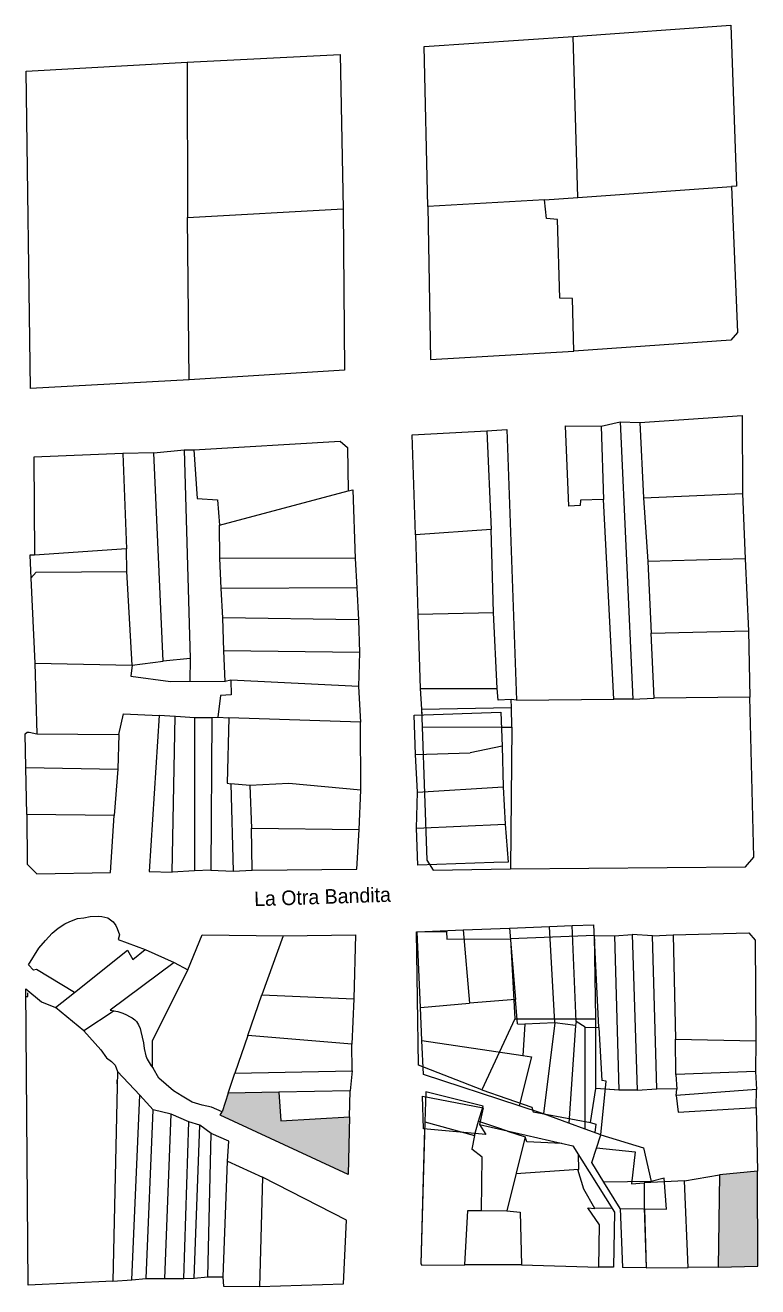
# Model space of a CAD drawing. Header units: millimetres. Extents: x 612967 to 613661, y 1319199 to 1319873.
# Drawn here: x 613442.2 to 613642.8, y 1319527.6 to 1319872.9 of the extents above; entities that cross this region are included whole.
import ezdxf
from ezdxf.enums import TextEntityAlignment as Align

# ---------------------------------------------------------------- set-up
doc = ezdxf.new("R2010")
doc.units = ezdxf.units.MM
doc.layers.add('CVL_CUADCON_TIT', color=1, linetype='Continuous')
doc.styles.add('Style-ENGINEERING', font='ENGINEERING.shx')

msp = doc.modelspace()

# ---------------------------------------------------------------- hatches: boundary and pattern name
at = {"layer": 'CVL_CUADCON_TIT'}
h = msp.add_hatch(color=9, dxfattribs=at)
h.dxf.hatch_style = 1
h.paths.add_polyline_path([(613531.031, 1319574.06), (613512.212, 1319573.03), (613511.702, 1319580.814), (613497.766, 1319580.551), (613496.139, 1319575.462), (613495.631, 1319574.546), (613530.678, 1319558.337)])
h = msp.add_hatch(color=9, dxfattribs=at)
h.dxf.hatch_style = 1
h.paths.add_polyline_path([(613642.73, 1319559.222), (613632.354, 1319558.249), (613632.003, 1319532.91), (613642.836, 1319533.273)])

# ---------------------------------------------------------------- linework, layer by layer
at = {"color": 1, "lineweight": 0}
for p, q in [((613593.595, 1319825.755), (613592.264, 1319869.816)), ((613486.571, 1319862.779), (613486.681, 1319820.243)), ((613593.595, 1319825.755), (613635.658, 1319828.732)), ((613584.439, 1319825.087), (613593.595, 1319825.755)), ((613486.681, 1319820.243), (613529.304, 1319822.661)), ((613584.439, 1319825.087), (613552.447, 1319823.235)), ((613584.949, 1319820), (613584.439, 1319825.087)), ((613487.097, 1319775.875), (613486.681, 1319820.243)), ((613588.001, 1319819.696), (613584.949, 1319820)), ((613588.666, 1319798.174), (613588.001, 1319819.696)), ((613592.074, 1319798.075), (613588.666, 1319798.174)), ((613592.484, 1319783.726), (613592.074, 1319798.075)), ((613591.119, 1319741.24), (613590.148, 1319763.22)), ((613590.148, 1319763.22), (613599.965, 1319763.124)), ((613590.148, 1319763.22), (613599.965, 1319763.124)), ((613591.119, 1319741.24), (613590.148, 1319763.22)), ((613599.965, 1319763.124), (613605.153, 1319764.349)), ((613599.965, 1319763.124), (613605.153, 1319764.349)), ((613599.965, 1319763.124), (613600.579, 1319743.078)), ((613599.965, 1319763.124), (613600.579, 1319743.078)), ((613605.153, 1319764.349), (613608.626, 1319688.386)), ((613605.153, 1319764.349), (613610.544, 1319764.149)), ((613605.153, 1319764.349), (613610.544, 1319764.149)), ((613605.153, 1319764.349), (613608.626, 1319688.386)), ((613610.544, 1319764.149), (613611.565, 1319743.492)), ((613610.544, 1319764.149), (613611.565, 1319743.492)), ((613568.633, 1319761.884), (613574.126, 1319762.243)), ((613568.633, 1319761.884), (613574.126, 1319762.243)), ((613568.633, 1319761.884), (613569.808, 1319734.867)), ((613568.633, 1319761.884), (613569.808, 1319734.867)), ((613574.126, 1319762.243), (613576.786, 1319688.163)), ((613574.126, 1319762.243), (613576.786, 1319688.163)), ((613477.386, 1319755.822), (613485.727, 1319756.692)), ((613477.386, 1319755.822), (613485.727, 1319756.692)), ((613485.727, 1319756.692), (613488.423, 1319756.694)), ((613485.727, 1319756.692), (613488.423, 1319756.694)), ((613485.727, 1319756.692), (613487.366, 1319699.555)), ((613485.727, 1319756.692), (613487.366, 1319699.555)), ((613488.423, 1319756.694), (613489.291, 1319743.313)), ((613488.423, 1319756.694), (613489.291, 1319743.313)), ((613477.386, 1319755.822), (613468.943, 1319755.664)), ((613477.386, 1319755.822), (613468.943, 1319755.664)), ((613468.943, 1319755.664), (613469.914, 1319729.563)), ((613468.943, 1319755.664), (613469.914, 1319729.563)), ((613479.94, 1319698.838), (613477.386, 1319755.822)), ((613479.94, 1319698.838), (613477.386, 1319755.822)), ((613530.693, 1319745.476), (613531.964, 1319745.731)), ((613530.693, 1319745.476), (613531.964, 1319745.731)), ((613531.964, 1319745.731), (613532.527, 1319726.906)), ((613531.964, 1319745.731), (613532.527, 1319726.906)), ((613489.291, 1319743.313), (613494.886, 1319743.011)), ((613489.291, 1319743.313), (613494.886, 1319743.011)), ((613494.886, 1319743.011), (613495.446, 1319736.092)), ((613494.886, 1319743.011), (613495.446, 1319736.092)), ((613495.446, 1319736.092), (613530.693, 1319745.476)), ((613495.446, 1319736.092), (613530.693, 1319745.476)), ((613594.323, 1319742.87), (613594.171, 1319741.446)), ((613594.323, 1319742.87), (613594.171, 1319741.446)), ((613600.579, 1319743.078), (613594.323, 1319742.87)), ((613600.579, 1319743.078), (613594.323, 1319742.87)), ((613603.438, 1319688.383), (613600.579, 1319743.078)), ((613603.438, 1319688.383), (613600.579, 1319743.078)), ((613611.565, 1319743.492), (613638.624, 1319744.679)), ((613611.565, 1319743.492), (613638.624, 1319744.679)), ((613611.565, 1319743.492), (613612.688, 1319726.142)), ((613611.565, 1319743.492), (613612.688, 1319726.142)), ((613638.624, 1319744.679), (613639.391, 1319726.871)), ((613638.624, 1319744.679), (613639.391, 1319726.871)), ((613594.171, 1319741.446), (613591.119, 1319741.24)), ((613594.171, 1319741.446), (613591.119, 1319741.24)), ((613495.499, 1319726.984), (613495.446, 1319736.092)), ((613495.499, 1319726.984), (613495.446, 1319736.092)), ((613569.808, 1319734.867), (613549.107, 1319733.378)), ((613569.808, 1319734.867), (613549.107, 1319733.378)), ((613549.107, 1319733.378), (613549.773, 1319711.703)), ((613549.107, 1319733.378), (613549.773, 1319711.703)), ((613570.474, 1319712.174), (613569.808, 1319734.867)), ((613570.474, 1319712.174), (613569.808, 1319734.867)), ((613469.914, 1319729.563), (613444.737, 1319727.868)), ((613469.914, 1319729.563), (613444.737, 1319727.868)), ((613470.068, 1319723.407), (613469.914, 1319729.563)), ((613470.068, 1319723.407), (613469.914, 1319729.563)), ((613444.737, 1319727.868), (613443.466, 1319727.816)), ((613444.737, 1319727.868), (613443.466, 1319727.816)), ((613443.466, 1319727.816), (613443.721, 1319721.558)), ((613443.466, 1319727.816), (613443.721, 1319721.558)), ((613532.527, 1319726.906), (613495.499, 1319726.984)), ((613495.857, 1319718.742), (613495.499, 1319726.984)), ((613495.857, 1319718.742), (613495.499, 1319726.984)), ((613532.527, 1319726.906), (613495.499, 1319726.984)), ((613532.527, 1319726.906), (613533.038, 1319718.867)), ((613532.527, 1319726.906), (613533.038, 1319718.867)), ((613639.391, 1319726.871), (613612.688, 1319726.142)), ((613639.391, 1319726.871), (613612.688, 1319726.142)), ((613612.688, 1319726.142), (613613.658, 1319706.503)), ((613612.688, 1319726.142), (613613.658, 1319706.503)), ((613639.391, 1319726.871), (613640.259, 1319707.13)), ((613639.391, 1319726.871), (613640.259, 1319707.13)), ((613443.721, 1319721.558), (613445.247, 1319723.187)), ((613443.721, 1319721.558), (613445.247, 1319723.187)), ((613443.721, 1319721.558), (613444.845, 1319698.307)), ((613443.721, 1319721.558), (613444.845, 1319698.307)), ((613445.247, 1319723.187), (613470.068, 1319723.407)), ((613445.247, 1319723.187), (613470.068, 1319723.407)), ((613471.497, 1319697.764), (613470.068, 1319723.407)), ((613471.497, 1319697.764), (613470.068, 1319723.407)), ((613533.038, 1319718.867), (613495.857, 1319718.742)), ((613533.038, 1319718.867), (613495.857, 1319718.742)), ((613496.367, 1319710.703), (613495.857, 1319718.742)), ((613496.367, 1319710.703), (613495.857, 1319718.742)), ((613533.038, 1319718.867), (613533.497, 1319710.116)), ((613533.038, 1319718.867), (613533.497, 1319710.116)), ((613549.773, 1319711.703), (613570.474, 1319712.174)), ((613549.773, 1319711.703), (613570.474, 1319712.174)), ((613549.773, 1319711.703), (613550.387, 1319691.352)), ((613549.773, 1319711.703), (613550.387, 1319691.352)), ((613571.445, 1319691.314), (613570.474, 1319712.174)), ((613571.445, 1319691.314), (613570.474, 1319712.174)), ((613533.497, 1319710.116), (613496.367, 1319710.703)), ((613496.572, 1319701.697), (613496.367, 1319710.703)), ((613496.572, 1319701.697), (613496.367, 1319710.703)), ((613533.497, 1319710.116), (613496.367, 1319710.703)), ((613533.497, 1319710.116), (613533.753, 1319701.212)), ((613533.497, 1319710.116), (613533.753, 1319701.212)), ((613613.658, 1319706.503), (613640.259, 1319707.13)), ((613613.658, 1319706.503), (613640.259, 1319707.13)), ((613614.475, 1319688.746), (613613.658, 1319706.503)), ((613614.475, 1319688.746), (613613.658, 1319706.503)), ((613640.259, 1319707.13), (613640.67, 1319689.017)), ((613640.259, 1319707.13), (613640.67, 1319689.017)), ((613533.753, 1319701.212), (613496.572, 1319701.697)), ((613496.981, 1319693.302), (613496.572, 1319701.697)), ((613496.981, 1319693.302), (613496.572, 1319701.697)), ((613533.753, 1319701.212), (613496.572, 1319701.697)), ((613533.753, 1319701.212), (613533.501, 1319691.901)), ((613533.753, 1319701.212), (613533.501, 1319691.901)), ((613444.845, 1319698.307), (613471.497, 1319697.764)), ((613444.845, 1319698.307), (613445.357, 1319678.921)), ((613444.845, 1319698.307), (613445.357, 1319678.921)), ((613444.845, 1319698.307), (613471.497, 1319697.764)), ((613471.497, 1319697.764), (613471.091, 1319694.761)), ((613471.497, 1319697.764), (613471.091, 1319694.761)), ((613471.497, 1319697.764), (613479.94, 1319698.838)), ((613471.497, 1319697.764), (613479.94, 1319698.838)), ((613487.366, 1319699.555), (613479.94, 1319698.838)), ((613487.366, 1319699.555), (613479.94, 1319698.838)), ((613487.366, 1319699.555), (613487.266, 1319693.347)), ((613487.366, 1319699.555), (613487.266, 1319693.347)), ((613471.091, 1319694.761), (613482.027, 1319693.293)), ((613471.091, 1319694.761), (613482.027, 1319693.293)), ((613482.027, 1319693.293), (613487.266, 1319693.347)), ((613482.027, 1319693.293), (613487.266, 1319693.347)), ((613487.266, 1319693.347), (613496.981, 1319693.302)), ((613487.266, 1319693.347), (613496.981, 1319693.302)), ((613498.557, 1319693.659), (613496.981, 1319693.302)), ((613498.557, 1319693.659), (613496.981, 1319693.302)), ((613533.501, 1319691.901), (613498.557, 1319693.659)), ((613498.557, 1319693.659), (613498.609, 1319689.589)), ((613498.557, 1319693.659), (613498.609, 1319689.589)), ((613533.501, 1319691.901), (613498.557, 1319693.659)), ((613533.501, 1319691.901), (613534.011, 1319682.132)), ((613533.501, 1319691.901), (613534.011, 1319682.132)), ((613550.387, 1319691.352), (613571.445, 1319691.314)), ((613550.387, 1319691.352), (613550.744, 1319685.653)), ((613550.387, 1319691.352), (613550.744, 1319685.653)), ((613550.387, 1319691.352), (613571.445, 1319691.314)), ((613571.7, 1319688.16), (613571.445, 1319691.314)), ((613571.7, 1319688.16), (613571.445, 1319691.314)), ((613495.659, 1319689.434), (613494.999, 1319683.532)), ((613495.659, 1319689.434), (613494.999, 1319683.532)), ((613498.609, 1319689.589), (613495.659, 1319689.434)), ((613498.609, 1319689.589), (613495.659, 1319689.434)), ((613575.311, 1319688.365), (613571.7, 1319688.16)), ((613575.311, 1319688.365), (613571.7, 1319688.16)), ((613575.362, 1319686.127), (613575.311, 1319688.365)), ((613576.786, 1319688.163), (613575.311, 1319688.365)), ((613576.786, 1319688.163), (613575.311, 1319688.365)), ((613575.362, 1319686.127), (613575.311, 1319688.365)), ((613576.786, 1319688.163), (613603.438, 1319688.383)), ((613576.786, 1319688.163), (613603.438, 1319688.383)), ((613608.626, 1319688.386), (613603.438, 1319688.383)), ((613608.626, 1319688.386), (613603.438, 1319688.383)), ((613608.626, 1319688.386), (613614.475, 1319688.746)), ((613608.626, 1319688.386), (613614.475, 1319688.746)), ((613640.67, 1319689.017), (613614.475, 1319688.746)), ((613640.67, 1319689.017), (613614.475, 1319688.746)), ((613467.839, 1319678.732), (613469.109, 1319684.381)), ((613467.839, 1319678.732), (613469.109, 1319684.381)), ((613469.109, 1319684.381), (613478.926, 1319683.929)), ((613469.109, 1319684.381), (613478.926, 1319683.929)), ((613478.926, 1319683.929), (613476.137, 1319641.238)), ((613478.926, 1319683.929), (613476.137, 1319641.238)), ((613483.3, 1319683.728), (613478.926, 1319683.929)), ((613483.3, 1319683.728), (613478.926, 1319683.929)), ((613482.444, 1319641.039), (613483.3, 1319683.728)), ((613482.444, 1319641.039), (613483.3, 1319683.728)), ((613483.453, 1319683.779), (613488.59, 1319683.426)), ((613483.453, 1319683.779), (613488.59, 1319683.426)), ((613548.741, 1319684.073), (613572.455, 1319684.87)), ((613549.087, 1319673.244), (613548.741, 1319684.073)), ((613550.744, 1319685.653), (613575.362, 1319686.127)), ((613550.744, 1319685.653), (613575.362, 1319686.127)), ((613550.744, 1319685.653), (613550.949, 1319680.871)), ((613550.744, 1319685.653), (613550.809, 1319684.143)), ((613550.809, 1319684.143), (613550.809, 1319684.142)), ((613572.455, 1319684.87), (613572.807, 1319675.605)), ((613575.465, 1319680.784), (613575.362, 1319686.127)), ((613575.465, 1319680.784), (613575.362, 1319686.127)), ((613488.59, 1319683.426), (613488.547, 1319641.45)), ((613488.59, 1319683.426), (613488.547, 1319641.45)), ((613488.59, 1319683.426), (613493.27, 1319683.429)), ((613488.59, 1319683.426), (613493.27, 1319683.429)), ((613493.27, 1319683.429), (613493.074, 1319641.605)), ((613493.27, 1319683.429), (613493.074, 1319641.605)), ((613493.27, 1319683.429), (613494.999, 1319683.532)), ((613493.27, 1319683.429), (613494.999, 1319683.532)), ((613494.999, 1319683.532), (613497.949, 1319683.279)), ((613494.999, 1319683.532), (613497.949, 1319683.279)), ((613497.949, 1319683.279), (613497.495, 1319665.471)), ((613497.949, 1319683.279), (613497.495, 1319665.471)), ((613534.011, 1319682.132), (613497.949, 1319683.279)), ((613534.011, 1319682.132), (613497.949, 1319683.279)), ((613534.117, 1319663.56), (613534.011, 1319682.132)), ((613534.117, 1319663.56), (613534.011, 1319682.132)), ((613550.949, 1319680.871), (613575.465, 1319680.784)), ((613572.61, 1319680.794), (613575.465, 1319680.784)), ((613575.465, 1319680.784), (613575.066, 1319641.962)), ((613575.465, 1319680.784), (613575.066, 1319641.962)), ((613442.204, 1319678.919), (613442.763, 1319679.378)), ((613442.204, 1319678.919), (613442.763, 1319679.378)), ((613442.409, 1319669.761), (613442.204, 1319678.919)), ((613442.409, 1319669.761), (613442.204, 1319678.919)), ((613442.763, 1319679.378), (613443.272, 1319679.429)), ((613442.763, 1319679.378), (613443.272, 1319679.429)), ((613443.272, 1319679.429), (613445.357, 1319678.921)), ((613443.272, 1319679.429), (613445.357, 1319678.921)), ((613445.357, 1319678.921), (613467.839, 1319678.732)), ((613445.357, 1319678.921), (613467.839, 1319678.732)), ((613467.839, 1319678.732), (613467.536, 1319669.268)), ((613467.839, 1319678.732), (613467.536, 1319669.268)), ((613549.087, 1319673.244), (613564.029, 1319673.738)), ((613549.636, 1319662.936), (613549.087, 1319673.244)), ((613572.807, 1319675.605), (613564.029, 1319673.738)), ((613572.807, 1319675.605), (613573.11, 1319664.417)), ((613442.615, 1319656.837), (613442.409, 1319669.761)), ((613442.409, 1319669.761), (613467.536, 1319669.268)), ((613442.409, 1319669.761), (613467.536, 1319669.268)), ((613442.615, 1319656.837), (613442.409, 1319669.761)), ((613467.536, 1319669.268), (613466.521, 1319656.547)), ((613467.536, 1319669.268), (613466.521, 1319656.547)), ((613497.495, 1319665.471), (613498.563, 1319665.268)), ((613497.495, 1319665.471), (613498.563, 1319665.268)), ((613498.563, 1319665.268), (613499.178, 1319641.355)), ((613503.751, 1319664.813), (613498.563, 1319665.268)), ((613498.563, 1319665.268), (613499.178, 1319641.355)), ((613503.751, 1319664.813), (613498.563, 1319665.268)), ((613514.381, 1319665.38), (613503.751, 1319664.813)), ((613514.381, 1319665.38), (613503.751, 1319664.813)), ((613503.751, 1319664.813), (613504.16, 1319653.111)), ((613503.751, 1319664.813), (613504.16, 1319653.111)), ((613534.117, 1319663.56), (613514.381, 1319665.38)), ((613534.117, 1319663.56), (613514.381, 1319665.38)), ((613533.661, 1319652.774), (613534.117, 1319663.56)), ((613533.661, 1319652.774), (613534.117, 1319663.56)), ((613549.334, 1319653.081), (613549.636, 1319662.936)), ((613549.636, 1319662.936), (613573.11, 1319664.417)), ((613573.11, 1319664.417), (613573.646, 1319654.177)), ((613466.521, 1319656.547), (613442.615, 1319656.837)), ((613466.521, 1319656.547), (613442.615, 1319656.837)), ((613465.557, 1319640.977), (613466.521, 1319656.547)), ((613465.557, 1319640.977), (613466.521, 1319656.547)), ((613504.366, 1319641.663), (613504.16, 1319653.111)), ((613504.16, 1319653.111), (613533.661, 1319652.774)), ((613504.16, 1319653.111), (613533.661, 1319652.774)), ((613504.366, 1319641.663), (613504.16, 1319653.111)), ((613549.334, 1319653.081), (613573.646, 1319654.177)), ((613549.697, 1319642.983), (613549.334, 1319653.081)), ((613573.646, 1319654.177), (613574.43, 1319643.834)), ((613570.543, 1319643.7), (613549.697, 1319642.983)), ((613574.43, 1319643.834), (613570.543, 1319643.7)), ((613476.137, 1319641.238), (613482.444, 1319641.039)), ((613476.137, 1319641.238), (613482.444, 1319641.039)), ((613488.547, 1319641.45), (613482.444, 1319641.039)), ((613488.547, 1319641.45), (613482.444, 1319641.039)), ((613493.074, 1319641.605), (613488.547, 1319641.45)), ((613493.074, 1319641.605), (613488.547, 1319641.45)), ((613493.074, 1319641.605), (613499.178, 1319641.355)), ((613493.074, 1319641.605), (613499.178, 1319641.355)), ((613499.178, 1319641.355), (613504.366, 1319641.663)), ((613499.178, 1319641.355), (613504.366, 1319641.663)), ((613549.568, 1319624.762), (613562.133, 1319625.266)), ((613562.133, 1319625.266), (613574.843, 1319625.775)), ((613562.133, 1319625.266), (613563.908, 1319605.188)), ((613574.843, 1319625.775), (613585.8, 1319626.214)), ((613574.843, 1319625.775), (613576.469, 1319606.217)), ((613585.8, 1319626.214), (613592.001, 1319626.462)), ((613587.231, 1319599.798), (613585.8, 1319626.214)), ((613592.001, 1319626.462), (613597.953, 1319626.7)), ((613593.062, 1319600.184), (613592.001, 1319626.462)), ((613599.321, 1319598.578), (613597.953, 1319626.7)), ((613486.773, 1319614.329), (613490.687, 1319623.897)), ((613486.773, 1319614.329), (613490.687, 1319623.897)), ((613490.687, 1319623.897), (613512.864, 1319623.606)), ((613490.687, 1319623.897), (613512.864, 1319623.606)), ((613512.864, 1319623.606), (613507.017, 1319607.473)), ((613512.864, 1319623.606), (613507.017, 1319607.473)), ((613550.477, 1319604.003), (613549.568, 1319624.762)), ((613598.161, 1319623.71), (613575.069, 1319622.831)), ((613575.069, 1319622.831), (613576.294, 1319600.902)), ((613598.161, 1319623.71), (613598.104, 1319623.708)), ((613598.521, 1319600.967), (613598.161, 1319623.71)), ((613598.161, 1319623.71), (613603.603, 1319623.663)), ((613598.187, 1319622.076), (613598.161, 1319623.71)), ((613598.161, 1319623.71), (613603.603, 1319623.663)), ((613603.603, 1319623.663), (613608.435, 1319623.971)), ((613603.603, 1319623.663), (613608.435, 1319623.971)), ((613603.603, 1319623.663), (613604.781, 1319581.433)), ((613603.603, 1319623.663), (613604.781, 1319581.433)), ((613608.435, 1319623.971), (613609.766, 1319581.385)), ((613613.979, 1319623.67), (613608.435, 1319623.971)), ((613613.979, 1319623.67), (613608.435, 1319623.971)), ((613608.435, 1319623.971), (613609.766, 1319581.385)), ((613613.979, 1319623.67), (613619.625, 1319623.927)), ((613613.979, 1319623.67), (613619.625, 1319623.927)), ((613615.157, 1319581.796), (613613.979, 1319623.67)), ((613615.157, 1319581.796), (613613.979, 1319623.67)), ((613619.625, 1319623.927), (613620.343, 1319595.333)), ((613619.625, 1319623.927), (613620.343, 1319595.333)), ((613455.747, 1319608.102), (613470.19, 1319619.763)), ((613455.747, 1319608.102), (613470.19, 1319619.763)), ((613470.19, 1319619.763), (613471.666, 1319617.169)), ((613470.19, 1319619.763), (613471.666, 1319617.169)), ((613471.666, 1319617.169), (613475.073, 1319619.919)), ((613471.666, 1319617.169), (613475.073, 1319619.919)), ((613475.073, 1319619.919), (613483.008, 1319616.311)), ((613475.073, 1319619.919), (613483.008, 1319616.311)), ((613483.008, 1319616.311), (613465.514, 1319603.325)), ((613483.008, 1319616.311), (613465.514, 1319603.325)), ((613483.008, 1319616.311), (613486.773, 1319614.329)), ((613483.008, 1319616.311), (613486.773, 1319614.329)), ((613486.773, 1319614.329), (613477.011, 1319594.887)), ((613486.773, 1319614.329), (613477.011, 1319594.887)), ((613503.154, 1319596.379), (613507.017, 1319607.473)), ((613503.154, 1319596.379), (613507.017, 1319607.473)), ((613507.017, 1319607.473), (613532.195, 1319606.42)), ((613507.017, 1319607.473), (613532.195, 1319606.42)), ((613532.195, 1319606.42), (613531.689, 1319594.005)), ((613532.195, 1319606.42), (613531.689, 1319594.005)), ((613550.477, 1319604.003), (613563.908, 1319605.188)), ((613576.469, 1319606.217), (613563.908, 1319605.188)), ((613576.997, 1319599.535), (613576.469, 1319606.217)), ((613458.293, 1319597.673), (613450.458, 1319604.028)), ((613458.293, 1319597.673), (613450.458, 1319604.028)), ((613466.531, 1319603.123), (613458.293, 1319597.673)), ((613466.531, 1319603.123), (613458.293, 1319597.673)), ((613465.514, 1319603.325), (613467.549, 1319602.92)), ((613465.514, 1319603.325), (613467.549, 1319602.92)), ((613467.549, 1319602.92), (613468.973, 1319602.463)), ((613467.549, 1319602.92), (613468.973, 1319602.463)), ((613468.973, 1319602.463), (613469.939, 1319602.056)), ((613468.973, 1319602.463), (613469.939, 1319602.056)), ((613469.939, 1319602.056), (613470.804, 1319601.599)), ((613469.939, 1319602.056), (613470.804, 1319601.599)), ((613470.804, 1319601.599), (613471.516, 1319601.192)), ((613470.804, 1319601.599), (613471.516, 1319601.192)), ((613471.516, 1319601.192), (613472.228, 1319600.684)), ((613471.516, 1319601.192), (613472.228, 1319600.684)), ((613550.872, 1319594.969), (613550.477, 1319604.003)), ((613576.294, 1319600.902), (613567.295, 1319581.46)), ((613576.294, 1319600.902), (613598.521, 1319600.967)), ((613598.474, 1319581.836), (613598.521, 1319600.967)), ((613458.293, 1319597.673), (613462.922, 1319592.486)), ((613458.293, 1319597.673), (613462.922, 1319592.486)), ((613472.228, 1319600.684), (613472.686, 1319600.175)), ((613472.228, 1319600.684), (613472.686, 1319600.175)), ((613472.686, 1319600.175), (613473.246, 1319599.26)), ((613472.686, 1319600.175), (613473.246, 1319599.26)), ((613473.246, 1319599.26), (613473.653, 1319598.243)), ((613473.246, 1319599.26), (613473.653, 1319598.243)), ((613473.653, 1319598.243), (613473.908, 1319597.479)), ((613473.653, 1319598.243), (613473.908, 1319597.479)), ((613473.908, 1319597.479), (613474.264, 1319595.902)), ((613473.908, 1319597.479), (613474.264, 1319595.902)), ((613576.997, 1319599.535), (613579.067, 1319599.497)), ((613579.067, 1319599.497), (613578.493, 1319590.934)), ((613587.231, 1319599.798), (613579.067, 1319599.497)), ((613587.231, 1319599.798), (613584.109, 1319574.924)), ((613592.911, 1319599.125), (613587.231, 1319599.798)), ((613592.911, 1319599.125), (613591.109, 1319572.372)), ((613593.062, 1319600.184), (613592.911, 1319599.125)), ((613595.597, 1319598.649), (613593.062, 1319600.184)), ((613595.574, 1319570.744), (613595.597, 1319598.649)), ((613595.597, 1319598.649), (613599.321, 1319598.578)), ((613599.321, 1319598.578), (613600.108, 1319584.092)), ((613474.264, 1319595.902), (613474.569, 1319594.325)), ((613474.264, 1319595.902), (613474.569, 1319594.325)), ((613474.569, 1319594.325), (613474.773, 1319592.799)), ((613474.569, 1319594.325), (613474.773, 1319592.799)), ((613477.011, 1319594.887), (613476.961, 1319587.737)), ((613477.011, 1319594.887), (613476.961, 1319587.737)), ((613503.154, 1319596.379), (613499.646, 1319586.098)), ((613503.154, 1319596.379), (613499.646, 1319586.098)), ((613531.689, 1319594.005), (613503.154, 1319596.379)), ((613531.689, 1319594.005), (613503.154, 1319596.379)), ((613531.792, 1319586.678), (613531.689, 1319594.005)), ((613531.792, 1319586.678), (613531.689, 1319594.005)), ((613551.279, 1319585.656), (613550.872, 1319594.969)), ((613550.872, 1319594.969), (613578.493, 1319590.934)), ((613620.343, 1319595.333), (613642.265, 1319594.94)), ((613620.396, 1319585.717), (613620.343, 1319595.333)), ((613620.396, 1319585.717), (613620.343, 1319595.333)), ((613620.343, 1319595.333), (613642.265, 1319594.94)), ((613642.265, 1319594.94), (613642.216, 1319586.494)), ((613642.265, 1319594.94), (613642.216, 1319586.494)), ((613462.922, 1319592.486), (613464.448, 1319590.248)), ((613462.922, 1319592.486), (613464.448, 1319590.248)), ((613474.773, 1319592.799), (613475.231, 1319590.815)), ((613474.773, 1319592.799), (613475.231, 1319590.815)), ((613475.231, 1319590.815), (613475.587, 1319589.848)), ((613475.231, 1319590.815), (613475.587, 1319589.848)), ((613580.87, 1319590.545), (613577.47, 1319577.094)), ((613578.493, 1319590.934), (613580.87, 1319590.545)), ((613464.448, 1319590.248), (613465.822, 1319589.232)), ((613464.448, 1319590.248), (613465.822, 1319589.232)), ((613465.822, 1319589.232), (613466.839, 1319588.215)), ((613465.822, 1319589.232), (613466.839, 1319588.215)), ((613466.839, 1319588.215), (613467.45, 1319586.536)), ((613466.839, 1319588.215), (613467.45, 1319586.536)), ((613475.587, 1319589.848), (613476.707, 1319588.068)), ((613475.587, 1319589.848), (613476.707, 1319588.068)), ((613476.707, 1319588.068), (613477.216, 1319587.407)), ((613476.707, 1319588.068), (613477.216, 1319587.407)), ((613478.844, 1319584.712), (613477.216, 1319587.407)), ((613478.844, 1319584.712), (613477.216, 1319587.407)), ((613467.45, 1319586.536), (613466.241, 1319529.142)), ((613467.45, 1319586.536), (613466.241, 1319529.142)), ((613473.555, 1319580.027), (613467.45, 1319586.536)), ((613473.555, 1319580.027), (613467.45, 1319586.536)), ((613482.812, 1319581.254), (613478.844, 1319584.712)), ((613482.812, 1319581.254), (613478.844, 1319584.712)), ((613497.766, 1319580.551), (613499.646, 1319586.098)), ((613497.766, 1319580.551), (613499.646, 1319586.098)), ((613499.646, 1319586.098), (613531.792, 1319586.678)), ((613499.646, 1319586.098), (613531.792, 1319586.678)), ((613531.792, 1319586.678), (613531.233, 1319581.183)), ((613531.792, 1319586.678), (613531.233, 1319581.183)), ((613577.47, 1319577.094), (613551.279, 1319585.656)), ((613599.884, 1319569.173), (613601.354, 1319583.905)), ((613601.354, 1319583.905), (613600.108, 1319584.092)), ((613642.216, 1319586.494), (613620.396, 1319585.717)), ((613642.216, 1319586.494), (613620.396, 1319585.717)), ((613620.396, 1319585.717), (613620.702, 1319581.646)), ((613620.396, 1319585.717), (613620.702, 1319581.646)), ((613642.216, 1319586.494), (613642.522, 1319581.558)), ((613642.216, 1319586.494), (613642.522, 1319581.558)), ((613471.429, 1319529.451), (613473.555, 1319580.027)), ((613471.429, 1319529.451), (613473.555, 1319580.027)), ((613477.269, 1319576.01), (613473.555, 1319580.027)), ((613477.269, 1319576.01), (613473.555, 1319580.027)), ((613485.152, 1319579.78), (613482.812, 1319581.254)), ((613485.152, 1319579.78), (613482.812, 1319581.254)), ((613497.766, 1319580.551), (613496.139, 1319575.462)), ((613497.766, 1319580.551), (613496.139, 1319575.462)), ((613511.702, 1319580.814), (613497.766, 1319580.551)), ((613511.702, 1319580.814), (613497.766, 1319580.551)), ((613531.233, 1319581.183), (613511.702, 1319580.814)), ((613531.233, 1319581.183), (613511.702, 1319580.814)), ((613511.702, 1319580.814), (613512.212, 1319573.03)), ((613511.702, 1319580.814), (613512.212, 1319573.03)), ((613531.031, 1319574.06), (613531.233, 1319581.183)), ((613531.031, 1319574.06), (613531.233, 1319581.183)), ((613567.295, 1319581.46), (613580.928, 1319576.737)), ((613597.052, 1319572.524), (613598.474, 1319581.836)), ((613604.781, 1319581.433), (613598.474, 1319581.836)), ((613604.781, 1319581.433), (613601.131, 1319581.666)), ((613609.766, 1319581.385), (613604.781, 1319581.433)), ((613609.766, 1319581.385), (613604.781, 1319581.433)), ((613609.766, 1319581.385), (613615.157, 1319581.796)), ((613609.766, 1319581.385), (613615.157, 1319581.796)), ((613620.702, 1319581.646), (613615.157, 1319581.796)), ((613620.702, 1319581.646), (613615.157, 1319581.796)), ((613620.498, 1319579.916), (613620.702, 1319581.646)), ((613620.498, 1319579.916), (613620.702, 1319581.646)), ((613642.522, 1319581.558), (613620.498, 1319579.916)), ((613642.522, 1319581.558), (613620.498, 1319579.916)), ((613642.37, 1319576.623), (613642.522, 1319581.558)), ((613642.37, 1319576.623), (613642.522, 1319581.558)), ((613487.899, 1319578.103), (613485.152, 1319579.78)), ((613487.899, 1319578.103), (613485.152, 1319579.78)), ((613490.696, 1319577.341), (613487.899, 1319578.103)), ((613490.696, 1319577.341), (613487.899, 1319578.103)), ((613493.24, 1319576.732), (613490.696, 1319577.341)), ((613493.24, 1319576.732), (613490.696, 1319577.341)), ((613496.139, 1319575.462), (613493.24, 1319576.732)), ((613496.139, 1319575.462), (613493.24, 1319576.732)), ((613551, 1319579.717), (613567.593, 1319576.531)), ((613551.263, 1319570.833), (613551, 1319579.717)), ((613567.593, 1319576.531), (613566.591, 1319571.976)), ((613584.109, 1319574.924), (613577.47, 1319577.094)), ((613580.928, 1319576.737), (613581.335, 1319575.516)), ((613620.498, 1319579.916), (613621.008, 1319575.388)), ((613620.498, 1319579.916), (613621.008, 1319575.388)), ((613621.008, 1319575.388), (613642.37, 1319576.623)), ((613621.008, 1319575.388), (613642.37, 1319576.623)), ((613642.37, 1319576.623), (613642.73, 1319559.222)), ((613642.37, 1319576.623), (613642.73, 1319559.222)), ((613475.294, 1319529.86), (613477.269, 1319576.01)), ((613475.294, 1319529.86), (613477.269, 1319576.01)), ((613482.152, 1319574.792), (613477.269, 1319576.01)), ((613482.152, 1319574.792), (613477.269, 1319576.01)), ((613480.482, 1319529.812), (613482.152, 1319574.792)), ((613480.482, 1319529.812), (613482.152, 1319574.792)), ((613487.035, 1319572.709), (613482.152, 1319574.792)), ((613487.035, 1319572.709), (613482.152, 1319574.792)), ((613512.212, 1319573.03), (613531.031, 1319574.06)), ((613512.212, 1319573.03), (613531.031, 1319574.06)), ((613581.335, 1319575.516), (613597.052, 1319572.524)), ((613591.109, 1319572.372), (613584.109, 1319574.924)), ((613485.619, 1319529.867), (613487.035, 1319572.709)), ((613485.619, 1319529.867), (613487.035, 1319572.709)), ((613490.036, 1319571.795), (613487.035, 1319572.709)), ((613490.036, 1319571.795), (613487.035, 1319572.709)), ((613488.468, 1319529.97), (613490.036, 1319571.795)), ((613488.468, 1319529.97), (613490.036, 1319571.795)), ((613493.088, 1319569.558), (613490.036, 1319571.795)), ((613493.088, 1319569.558), (613490.036, 1319571.795)), ((613568.357, 1319569.301), (613551.263, 1319570.833)), ((613551.631, 1319572.699), (613565.263, 1319568.993)), ((613562.051, 1319569.866), (613565.263, 1319568.993)), ((613565.263, 1319568.993), (613566.331, 1319572.912)), ((613566.331, 1319572.912), (613579.149, 1319568.595)), ((613566.591, 1319571.976), (613568.357, 1319569.301)), ((613566.591, 1319571.976), (613592.202, 1319566.164)), ((613574.314, 1319570.223), (613579.149, 1319568.595)), ((613595.574, 1319570.744), (613591.109, 1319572.372)), ((613599.884, 1319569.173), (613595.574, 1319570.744)), ((613597.052, 1319572.524), (613598.527, 1319572.118)), ((613598.527, 1319572.118), (613598.17474, 1319569.79603)), ((613492.231, 1319530.278), (613493.088, 1319569.558)), ((613492.231, 1319530.278), (613493.088, 1319569.558)), ((613497.972, 1319567.424), (613493.088, 1319569.558)), ((613497.972, 1319567.424), (613493.088, 1319569.558)), ((613497.566, 1319561.929), (613497.972, 1319567.424)), ((613497.566, 1319561.929), (613497.972, 1319567.424)), ((613565.263, 1319568.993), (613564.552, 1319565.278)), ((613565.263, 1319568.993), (613564.552, 1319565.278)), ((613565.263, 1319568.993), (613565.419, 1319569.564)), ((613579.149, 1319568.595), (613574.067, 1319548.341)), ((613579.149, 1319568.595), (613574.067, 1319548.341)), ((613579.556, 1319567.221), (613579.149, 1319568.595)), ((613579.556, 1319567.221), (613579.149, 1319568.595)), ((613589.20755, 1319566.84354), (613579.556, 1319567.221)), ((613589.208, 1319566.844), (613579.556, 1319567.221)), ((613592.202, 1319566.164), (613603.636, 1319548.008)), ((613597.344, 1319561.632), (613599.884, 1319569.173)), ((613599.884, 1319569.173), (613611.508, 1319565.644)), ((613567.35, 1319563.041), (613564.552, 1319565.278)), ((613567.35, 1319563.041), (613564.552, 1319565.278)), ((613567.149, 1319548.438), (613567.35, 1319563.041)), ((613567.149, 1319548.438), (613567.35, 1319563.041)), ((613593.799, 1319559.7), (613593.709, 1319563.771)), ((613593.799, 1319559.7), (613593.70905, 1319563.77096)), ((613598.69368, 1319565.63905), (613609.21, 1319564.543)), ((613609.21, 1319564.543), (613608.245, 1319555.791)), ((613611.508, 1319565.644), (613613.596, 1319556.442)), ((613496.453, 1319530.331), (613497.566, 1319561.929)), ((613496.453, 1319530.331), (613497.566, 1319561.929)), ((613497.566, 1319561.929), (613507.231, 1319557.559)), ((613497.566, 1319561.929), (613507.231, 1319557.559)), ((613593.799, 1319559.7), (613576.608, 1319558.468)), ((613593.799, 1319559.7), (613576.608, 1319558.468)), ((613593.545, 1319559.649), (613593.799, 1319559.7)), ((613593.545, 1319559.649), (613593.799, 1319559.7)), ((613595.174, 1319554.307), (613593.545, 1319559.649)), ((613595.174, 1319554.307), (613593.545, 1319559.649)), ((613600.658, 1319556.258), (613597.344, 1319561.632)), ((613507.231, 1319557.559), (613506.372, 1319527.59)), ((613507.231, 1319557.559), (613506.372, 1319527.59)), ((613613.596, 1319556.442), (613600.658, 1319556.258)), ((613605.126, 1319549.013), (613600.658, 1319556.258)), ((613608.245, 1319555.791), (613611.704, 1319556.048)), ((613622.792, 1319556.564), (613611.704, 1319556.048)), ((613611.704, 1319556.048), (613611.756, 1319549.332)), ((613617.171, 1319557.341), (613613.596, 1319556.442)), ((613617.841, 1319548.87), (613617.171, 1319557.341)), ((613622.792, 1319556.564), (613617.253, 1319556.306)), ((613622.792, 1319556.564), (613632.354, 1319558.249)), ((613622.792, 1319556.564), (613632.354, 1319558.249)), ((613623.763, 1319532.854), (613622.792, 1319556.564)), ((613623.763, 1319532.854), (613622.792, 1319556.564)), ((613632.354, 1319558.249), (613632.003, 1319532.91)), ((613632.354, 1319558.249), (613632.003, 1319532.91)), ((613642.73, 1319559.222), (613632.354, 1319558.249)), ((613642.73, 1319559.222), (613632.354, 1319558.249)), ((613598.226, 1319549.018), (613595.174, 1319554.307)), ((613598.226, 1319549.018), (613595.174, 1319554.307)), ((613599.499, 1319544.541), (613596.294, 1319549.22)), ((613596.294, 1319549.22), (613598.226, 1319549.018)), ((613596.294, 1319549.22), (613598.226, 1319549.018)), ((613599.499, 1319544.541), (613596.294, 1319549.22)), ((613602.931, 1319549.127), (613598.226, 1319549.018)), ((613605.126, 1319549.013), (613617.841, 1319548.87)), ((613605.126, 1319549.013), (613605.783, 1319532.868)), ((613611.756, 1319549.332), (613612.268, 1319532.745)), ((613611.768, 1319548.938), (613612.268, 1319532.745)), ((613562.625, 1319533.629), (613563.385, 1319548.487)), ((613562.625, 1319533.629), (613563.385, 1319548.487)), ((613563.385, 1319548.487), (613567.149, 1319548.438)), ((613563.385, 1319548.487), (613567.149, 1319548.438)), ((613567.149, 1319548.438), (613574.067, 1319548.341)), ((613567.149, 1319548.438), (613574.067, 1319548.341)), ((613574.067, 1319548.341), (613577.729, 1319548.038)), ((613574.067, 1319548.341), (613577.729, 1319548.038)), ((613577.729, 1319548.038), (613578.088, 1319533.639)), ((613577.729, 1319548.038), (613578.088, 1319533.639)), ((613603.636, 1319548.008), (613603.34972, 1319532.91415)), ((613599.298, 1319532.991), (613599.499, 1319544.541)), ((613599.298, 1319532.991), (613599.499, 1319544.541)), ((613578.088, 1319533.639), (613562.625, 1319533.629)), ((613578.088, 1319533.639), (613562.625, 1319533.629)), ((613578.088, 1319533.639), (613599.298, 1319532.991)), ((613578.088, 1319533.639), (613599.298, 1319532.991)), ((613603.34972, 1319532.91415), (613599.298, 1319532.991)), ((613603.34972, 1319532.91415), (613599.298, 1319532.991)), ((613612.268, 1319532.745), (613605.783, 1319532.868)), ((613612.268, 1319532.745), (613605.783, 1319532.868)), ((613612.268, 1319532.745), (613623.763, 1319532.854)), ((613612.268, 1319532.745), (613623.763, 1319532.854)), ((613632.003, 1319532.91), (613623.763, 1319532.854)), ((613632.003, 1319532.91), (613623.763, 1319532.854)), ((613466.241, 1319529.142), (613471.429, 1319529.451)), ((613466.241, 1319529.142), (613471.429, 1319529.451)), ((613471.429, 1319529.451), (613475.294, 1319529.86)), ((613471.429, 1319529.451), (613475.294, 1319529.86)), ((613475.294, 1319529.86), (613480.482, 1319529.812)), ((613475.294, 1319529.86), (613480.482, 1319529.812)), ((613480.482, 1319529.812), (613485.619, 1319529.867)), ((613480.482, 1319529.812), (613485.619, 1319529.867)), ((613485.619, 1319529.867), (613488.468, 1319529.97)), ((613485.619, 1319529.867), (613488.468, 1319529.97)), ((613488.468, 1319529.97), (613492.231, 1319530.278)), ((613488.468, 1319529.97), (613492.231, 1319530.278)), ((613492.231, 1319530.278), (613496.453, 1319530.331)), ((613492.231, 1319530.278), (613496.453, 1319530.331)), ((613496.555, 1319527.635), (613496.453, 1319530.331)), ((613496.555, 1319527.635), (613496.453, 1319530.331)), ((613506.372, 1319527.59), (613496.555, 1319527.635)), ((613506.372, 1319527.59), (613496.555, 1319527.635))]:
    msp.add_line(p, q, dxfattribs=at)
for points in [[(613592.264, 1319869.816), (613635.497, 1319872.896), (613637.031, 1319828.835), (613635.658, 1319828.732)], [(613552.447, 1319823.235), (613551.472, 1319867.094), (613592.264, 1319869.816)], [(613486.571, 1319862.779), (613528.482, 1319864.841), (613529.304, 1319822.661)], [(613487.097, 1319775.875), (613443.61, 1319773.456), (613442.423, 1319860.309), (613486.571, 1319862.779)], [(613635.658, 1319828.732), (613637.293, 1319788.792), (613635.463, 1319786.654), (613592.484, 1319783.726)], [(613529.304, 1319822.661), (613529.618, 1319778.446), (613487.097, 1319775.875)], [(613552.447, 1319823.235), (613553.167, 1319781.412), (613592.484, 1319783.726)], [(613610.544, 1319764.149), (613638.569, 1319766.1), (613638.624, 1319744.679)], [(613549.107, 1319733.378), (613548.187, 1319760.751), (613568.633, 1319761.884)], [(613488.423, 1319756.694), (613528.503, 1319759.06), (613530.487, 1319757.331), (613530.693, 1319745.476)], [(613468.943, 1319755.664), (613444.529, 1319754.631), (613444.737, 1319727.868)], [(613575.066, 1319641.962), (613639.458, 1319642.562), (613641.797, 1319645.159), (613640.67, 1319689.017)], [(613550.949, 1319680.871), (613552.177, 1319644.39), (613553.957, 1319641.643), (613575.066, 1319641.962)], [(613442.615, 1319656.837), (613442.719, 1319643.252), (613445.416, 1319640.659), (613465.557, 1319640.977)], [(613504.366, 1319641.663), (613533.053, 1319641.885), (613533.661, 1319652.774)], [(613450.458, 1319604.028), (613455.747, 1319608.102), (613445.319, 1319614.456), (613444.454, 1319614.252), (613443.081, 1319615.675), (613445.979, 1319620.307), (613447.759, 1319622.395), (613449.59, 1319624.38), (613451.268, 1319625.755), (613453.099, 1319626.977), (613454.421, 1319627.589), (613456.506, 1319628.353), (613458.236, 1319628.558), (613459.965, 1319628.915), (613462.152, 1319629.018), (613463.22, 1319628.968), (613464.848, 1319628.562), (613466.272, 1319627.443), (613467.035, 1319626.477), (613467.392, 1319625.612), (613468.002, 1319623.934), (613467.646, 1319622.611), (613475.073, 1319619.919)], [(613512.864, 1319623.606), (613532.7, 1319623.924), (613532.195, 1319606.42)], [(613567.295, 1319581.46), (613549.95, 1319588.216), (613549.332, 1319624.697), (613557.623, 1319624.855), (613557.674, 1319622.718), (613575.069, 1319622.831)], [(613619.625, 1319623.927), (613640.428, 1319624.5), (613642.107, 1319622.466), (613642.265, 1319594.94)], [(613466.241, 1319529.142), (613443.047, 1319528.059), (613442.37, 1319609.162), (613446.643, 1319605.552), (613450.458, 1319604.028)], [(613566.331, 1319572.912), (613567.652, 1319577.034), (613551.884, 1319580.992), (613551.631, 1319572.699)], [(613531.031, 1319574.06), (613530.678, 1319558.337), (613495.631, 1319574.546), (613496.139, 1319575.462)], [(613551.631, 1319572.699), (613550.571, 1319533.825), (613550.825, 1319533.469), (613562.625, 1319533.629)], [(613506.372, 1319527.641), (613529.362, 1319528.419), (613530.223, 1319545.82), (613507.231, 1319557.559)], [(613632.003, 1319532.91), (613642.836, 1319533.273), (613642.73, 1319559.222)]]:
    msp.add_lwpolyline(points, dxfattribs=at)
at = {"color": 1, "lineweight": 0, "flags": 128}
for points in [[(613592.264, 1319869.816), (613635.497, 1319872.896), (613637.031, 1319828.835), (613635.658, 1319828.732)], [(613552.447, 1319823.235), (613551.472, 1319867.094), (613592.264, 1319869.816)], [(613593.595, 1319825.755), (613592.264, 1319869.816)], [(613486.571, 1319862.779), (613528.482, 1319864.841), (613529.304, 1319822.661)], [(613487.097, 1319775.875), (613443.61, 1319773.456), (613442.423, 1319860.309), (613486.571, 1319862.779)], [(613486.571, 1319862.779), (613486.681, 1319820.243)], [(613635.658, 1319828.732), (613637.293, 1319788.792), (613635.463, 1319786.654), (613592.484, 1319783.726)], [(613593.595, 1319825.755), (613635.658, 1319828.732)], [(613584.439, 1319825.087), (613593.595, 1319825.755)], [(613486.681, 1319820.243), (613529.304, 1319822.661)], [(613529.304, 1319822.661), (613529.618, 1319778.446), (613487.097, 1319775.875)], [(613584.439, 1319825.087), (613552.447, 1319823.235)], [(613552.447, 1319823.235), (613553.167, 1319781.412), (613592.484, 1319783.726)], [(613584.949, 1319820), (613584.439, 1319825.087)], [(613487.097, 1319775.875), (613486.681, 1319820.243)], [(613588.001, 1319819.696), (613584.949, 1319820)], [(613588.666, 1319798.174), (613588.001, 1319819.696)], [(613592.074, 1319798.075), (613588.666, 1319798.174)], [(613592.484, 1319783.726), (613592.074, 1319798.075)], [(613610.544, 1319764.149), (613638.569, 1319766.1), (613638.624, 1319744.679)], [(613549.107, 1319733.378), (613548.187, 1319760.751), (613568.633, 1319761.884)], [(613488.423, 1319756.694), (613528.503, 1319759.06), (613530.487, 1319757.331), (613530.693, 1319745.476)], [(613468.943, 1319755.664), (613444.529, 1319754.631), (613444.737, 1319727.868)], [(613575.066, 1319641.962), (613639.458, 1319642.562), (613641.797, 1319645.159), (613640.67, 1319689.017)], [(613442.615, 1319656.837), (613442.719, 1319643.252), (613445.416, 1319640.659), (613465.557, 1319640.977)], [(613504.366, 1319641.663), (613533.053, 1319641.885), (613533.661, 1319652.774)], [(613553.015, 1319643.097), (613553.957, 1319641.643), (613575.066, 1319641.962)], [(613450.458, 1319604.028), (613455.747, 1319608.102), (613445.319, 1319614.456), (613444.454, 1319614.252), (613443.081, 1319615.675), (613445.979, 1319620.307), (613447.759, 1319622.395), (613449.59, 1319624.38), (613451.268, 1319625.755), (613453.099, 1319626.977), (613454.421, 1319627.589), (613456.506, 1319628.353), (613458.236, 1319628.558), (613459.965, 1319628.915), (613462.152, 1319629.018), (613463.22, 1319628.968), (613464.848, 1319628.562), (613466.272, 1319627.443), (613467.035, 1319626.477), (613467.392, 1319625.612), (613468.002, 1319623.934), (613467.646, 1319622.611), (613475.073, 1319619.919)], [(613512.864, 1319623.606), (613532.7, 1319623.924), (613532.195, 1319606.42)], [(613619.625, 1319623.927), (613640.428, 1319624.5), (613642.107, 1319622.466), (613642.265, 1319594.94)], [(613466.241, 1319529.142), (613443.047, 1319528.059), (613442.37, 1319609.162), (613446.643, 1319605.552), (613450.458, 1319604.028)], [(613442.88756, 1319607.05183), (613442.88024, 1319608.0518)], [(613442.38758, 1319607.05625), (613442.88756, 1319607.05183)], [(613467.37825, 1319583.13002), (613467.39931, 1319584.1298)], [(613531.031, 1319574.06), (613530.678, 1319558.337), (613495.631, 1319574.546), (613496.139, 1319575.462)], [(613551.579, 1319570.805), (613550.571, 1319533.825), (613550.825, 1319533.469), (613562.625, 1319533.629)], [(613506.372, 1319527.641), (613529.362, 1319528.419), (613530.223, 1319545.82), (613507.231, 1319557.559)], [(613632.003, 1319532.91), (613642.836, 1319533.273), (613642.73, 1319559.222)]]:
    msp.add_lwpolyline(points, dxfattribs=at)

# ---------------------------------------------------------------- texts
at = {"color": 7, "lineweight": 13, "style": 'Style-ENGINEERING'}
msp.add_text('La Otra Bandita ', height=3.999996, rotation=1.8780306, dxfattribs=at).set_placement((613524.3595, 1319634.39141), align=Align.MIDDLE_CENTER)

doc.saveas('drawing.dxf')
